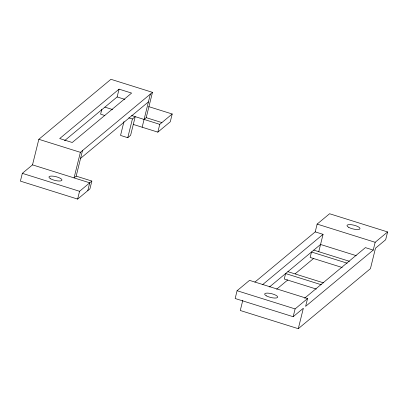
<?xml version="1.0" encoding="UTF-8"?>
<svg xmlns="http://www.w3.org/2000/svg" width="408" height="408" viewBox="0 0 408 408"><rect width="100%" height="100%" fill="white"/><g stroke="black" fill="none" stroke-linecap="round" stroke-linejoin="round"><path stroke-width="0.61" d="M22.328 173.339L20.4 181.132L77.632 199.084L89.928 188.848L91.856 181.055L76.179 176.139L74.057 177.903L80.386 152.337L152.47 92.341L110.92 79.305L38.831 139.301L32.507 164.868L22.328 173.339L79.56 191.291L91.856 181.055M76.179 176.139L82.503 150.572M77.632 199.084L79.56 191.291M101.791 109.39L100.608 114.184L104.851 115.515M87.807 190.613L89.734 182.82L32.507 164.868M64.581 140.678L117.137 96.941L119.065 89.148L131.606 93.085L72.242 142.494L59.696 138.557L119.065 89.148M123.976 121.558L120.538 135.43L127.77 137.7L130.596 135.349L135.226 116.647L132.401 119.003L127.77 137.7M142.157 127.219L150.353 94.105M144.085 119.427L146.207 117.662L152.47 92.341M133.299 124.44L157.835 132.136L159.763 124.348L172.201 113.995L148.711 106.626M172.201 113.995L170.274 121.783L157.835 132.136M254.893 282.086L315.216 231.882L317.144 224.089L329.582 213.741L387.6 231.938L375.161 242.291L373.233 250.079L305.612 306.357L307.54 298.569L249.523 280.367L237.084 290.72L235.156 298.513L293.173 316.71L303.348 308.239L298.289 328.695L240.271 310.493L242.806 300.268M293.173 316.71L295.101 308.917L307.54 298.569M318.75 251.756L323.06 234.34L315.216 231.882M387.6 231.938L385.672 239.731L375.493 248.197L370.433 268.653L298.289 328.695M80.575 158.365L148.425 101.898M262.732 284.544L323.06 234.34M269.469 286.982L320.55 244.469L356.235 255.663M276.644 289.211L287.834 279.898M295.132 273.824L313.619 258.437M304.582 298.233L365.395 247.62L373.233 250.079M117.137 96.941L124.899 99.379M146.207 117.662L161.884 122.584M104.907 107.141L112.623 109.558M131.611 115.515L159.763 124.348M128.785 117.866L132.401 119.003M317.144 224.089L375.161 242.291M38.831 139.301L80.386 152.337M313.767 250.119L349.447 261.309M347.188 263.191L311.503 252.001L310.156 257.453L342.21 267.51M287.87 271.667L323.554 282.861M321.29 284.743L285.61 273.549L284.259 279.006L316.312 289.058M237.084 290.72L295.101 308.917M50.765 178.872A6.707 1.938 13.9 0 0 61.741 180.514A6.707 1.938 13.9 0 0 53.897 176.261A6.707 1.938 13.9 0 0 50.765 178.872M348.799 227.394A6.707 1.938 13.9 0 0 359.774 229.041A6.707 1.938 13.9 0 0 351.936 224.788A6.707 1.938 13.9 0 0 348.799 227.394M266.48 295.907A6.707 1.938 13.9 0 0 277.455 297.554A6.707 1.938 13.9 0 0 269.611 293.296A6.707 1.938 13.9 0 0 266.48 295.907"/></g></svg>
